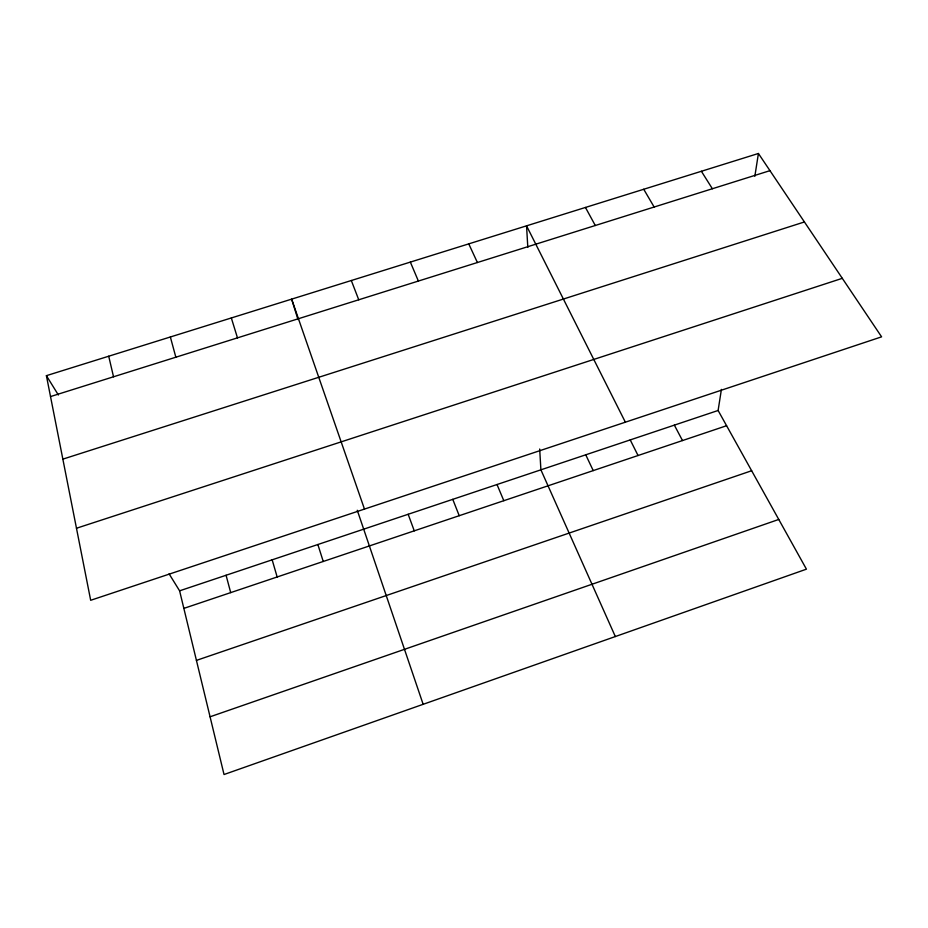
<?xml version="1.0" encoding="UTF-8"?>
<svg xmlns="http://www.w3.org/2000/svg" width="928" height="928" viewBox="0 0 928 928"><rect width="100%" height="100%" fill="white"/><g stroke="black" fill="none" stroke-linecap="round" stroke-linejoin="round"><path stroke-width="1.39" d="M169.093 573.84L179.603 590.823L224.031 774.52L806.432 569.166L718.11 410.478L721.416 389.389M754.847 176.285L758.42 153.48L46.4 375.666L90.677 600.288L881.6 336.841L758.42 153.48M210.064 716.799L778.766 519.448M196.423 660.388L751.645 470.74M183.848 608.385L726.589 425.72M179.603 590.823L718.11 410.478M76.479 528.241L842.299 278.33M62.86 459.14L804.425 221.954M50.518 396.569L769.962 170.659M701.382 171.274L712.368 188.744M46.4 375.666L58.371 394.992M643.73 189.266L654.147 207.025M585.452 207.454L595.289 225.504M674.354 425.14L682.498 440.556M625.368 422.194L526.547 225.829L527.812 247.382M630.228 439.907L638.046 455.52M585.754 454.813L593.224 470.6M468.756 243.867L477.398 262.52M615.334 636.55L540.896 469.823L539.678 449.013M410.35 262.09L418.389 281.056M497.014 484.52L503.811 500.702M452.771 499.345L459.221 515.701M351.318 280.511L358.742 299.79M408.169 514.274L414.259 530.839M364.472 509.089L291.647 299.141L297.992 319.545M423.156 704.317L357.268 510.261M317.863 544.516L323.246 561.475M231.327 317.956L237.475 337.862M272.159 559.828L277.159 576.984M170.358 336.98L175.844 357.21M226.072 575.256L230.701 592.621M108.715 356.224L113.529 376.78"/></g></svg>
